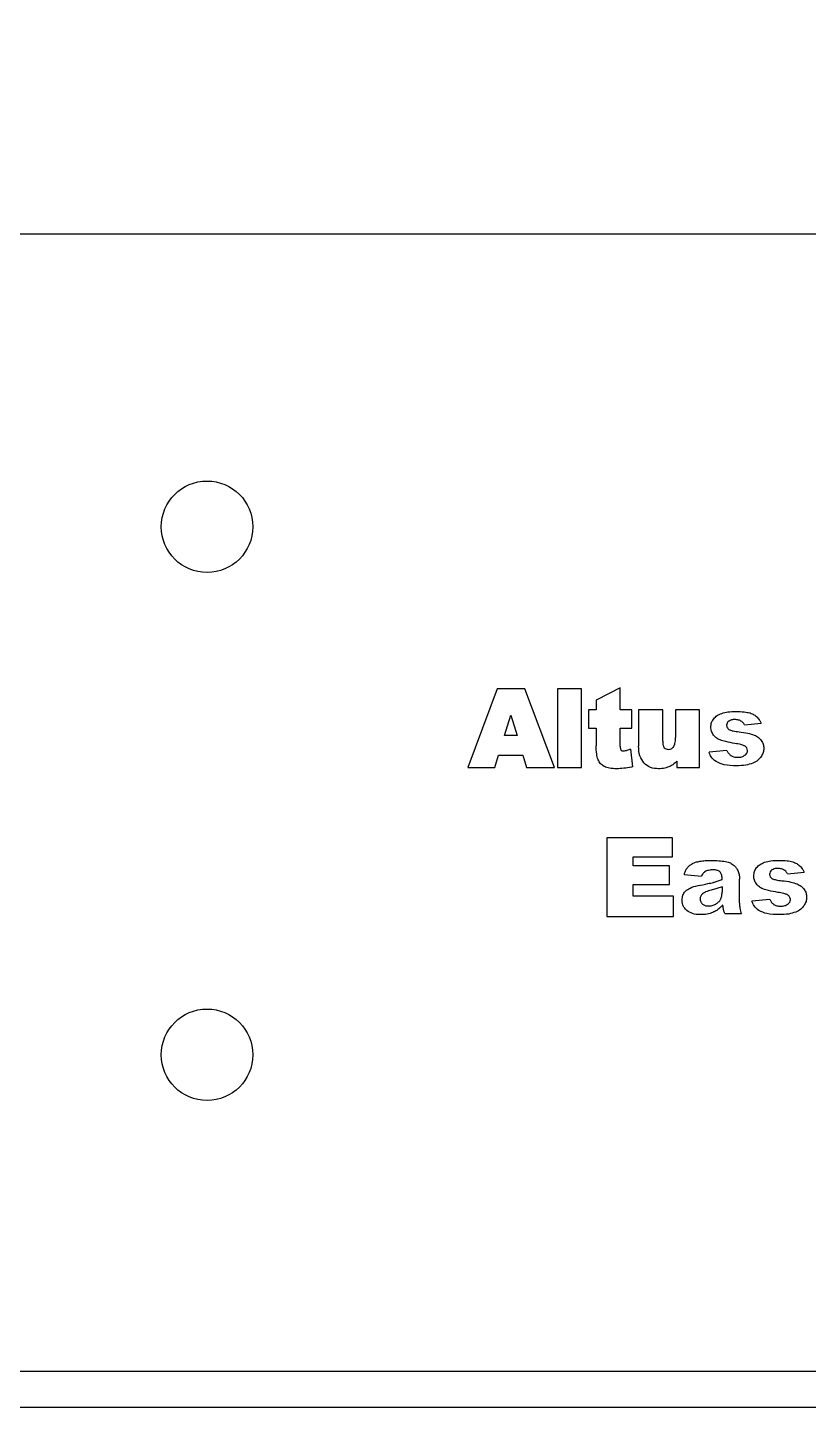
# Model space of a CAD drawing. Header units: millimetres. Extents: x 0 to 305, y -600 to 0.
# Drawn here: x 76.25 to 96.9, y -600 to -563.49 of the extents above; entities that cross this region are included whole.
import ezdxf

# ---------------------------------------------------------------- set-up
doc = ezdxf.new("R2010")
doc.units = ezdxf.units.MM
for name, color, linetype in [('BOARDS', 7, 'CONTINUOUS'), ('HOLES DIAM 2.5 D 3.0', 5, 'CONTINUOUS'), ('INSETS D 0.5', 3, 'CONTINUOUS'), ('PERIMETER D 3.0', 5, 'CONTINUOUS')]:
    doc.layers.add(name, color=color, linetype=linetype)

msp = doc.modelspace()

# ---------------------------------------------------------------- linework, layer by layer
at = {"layer": 'BOARDS'}
msp.add_lwpolyline([(0, 0), (305, 0), (305, -600), (0, -600)], close=True, dxfattribs=at)
at = {"layer": 'HOLES DIAM 2.5 D 3.0'}
for centre in [(80.997, -576.7), (80.997, -590.67)]:
    msp.add_circle(centre, 1.21, dxfattribs=at)
at = {"layer": 'INSETS D 0.5'}
for p, q in [((91.928, -580.965), (91.291, -581.291)), ((91.928, -581.541), (91.928, -580.965)), ((91.087, -581.541), (91.087, -582.028)), ((91.291, -581.541), (91.087, -581.541)), ((91.291, -581.291), (91.291, -581.541)), ((92.234, -581.541), (91.928, -581.541)), ((92.234, -582.028), (92.234, -581.541)), ((93.051, -581.541), (92.413, -581.541)), ((92.413, -581.541), (92.413, -582.504)), ((93.051, -582.377), (93.051, -581.541)), ((94.025, -581.541), (93.39, -581.541)), ((93.39, -581.541), (93.39, -582.278)), ((94.025, -583.07), (94.025, -581.541)), ((95.215, -581.945), (95.656, -581.901)), ((91.087, -582.028), (91.291, -582.028)), ((91.291, -582.028), (91.291, -582.497)), ((91.928, -582.028), (92.234, -582.028)), ((91.928, -582.501), (91.928, -582.028)), ((92.258, -583.05), (92.208, -582.582)), ((94.749, -582.618), (94.277, -582.663)), ((93.426, -582.902), (93.426, -583.07)), ((93.426, -583.07), (94.025, -583.07)), ((93.618, -585.9), (94.072, -585.947)), ((96.349, -585.885), (96.791, -585.841)), ((94.62, -586.226), (94.62, -586.372)), ((95.083, -586.662), (95.083, -586.023)), ((95.883, -586.558), (95.411, -586.603)), ((94.695, -586.93), (95.131, -586.93))]:
    msp.add_line(p, q, dxfattribs=at)
for points in [[(89.351, -582.74), (89.451, -583.07), (90.186, -583.07), (89.404, -580.99), (88.675, -580.99), (87.893, -583.07), (88.612, -583.07), (88.709, -582.74)], [(90.903, -583.07), (90.903, -580.99), (90.267, -580.99), (90.267, -583.07)], [(89.198, -582.227), (88.867, -582.227), (89.032, -581.685)], [(92.27, -585.437), (93.307, -585.437), (93.307, -584.93), (91.57, -584.93), (91.57, -587.01), (93.337, -587.01), (93.337, -586.477), (92.27, -586.477), (92.27, -586.163), (93.231, -586.163), (93.231, -585.675), (92.27, -585.675)]]:
    msp.add_lwpolyline(points, close=True, dxfattribs=at)
for points, knots in [([(94.325, -582.001), (94.328, -581.956), (94.332, -581.915), (94.344, -581.881), (94.355, -581.848), (94.376, -581.815), (94.4, -581.779)], [0.00028235, 0.00028235, 0.00028235, 0.00028235, 0.0134848, 0.0134848, 0.0134848, 0.02608184, 0.02608184, 0.02608184, 0.02608184]), ([(94.4, -581.779), (94.43, -581.748), (94.459, -581.718), (94.49, -581.697), (94.524, -581.673), (94.565, -581.656), (94.61, -581.638)], [0.00035476, 0.00035476, 0.00035476, 0.00035476, 0.01340369, 0.01340369, 0.01340369, 0.02767216, 0.02767216, 0.02767216, 0.02767216]), ([(94.61, -581.638), (94.666, -581.623), (94.72, -581.609), (94.774, -581.601), (94.843, -581.59), (94.915, -581.589), (94.989, -581.588)], [0.00025939, 0.00025939, 0.00025939, 0.00025939, 0.01751197, 0.01751197, 0.01751197, 0.03961575, 0.03961575, 0.03961575, 0.03961575]), ([(94.801, -581.842), (94.8, -581.843), (94.799, -581.844), (94.798, -581.846), (94.785, -581.857), (94.768, -581.871), (94.757, -581.894), (94.746, -581.915), (94.744, -581.935), (94.742, -581.951), (94.742, -581.953), (94.741, -581.955), (94.741, -581.957)], [-0.00048437, -0.00048437, -0.00048437, -0.00048437, 0, 0, 0, 0.00490312, 0.00490312, 0.00490312, 0.00944275, 0.00944275, 0.00944275, 0.01000361, 0.01000361, 0.01000361, 0.01000361]), ([(94.962, -581.802), (94.962, -581.802), (94.961, -581.802), (94.961, -581.802), (94.933, -581.802), (94.902, -581.802), (94.869, -581.812), (94.844, -581.819), (94.824, -581.83), (94.806, -581.84), (94.804, -581.841), (94.803, -581.841), (94.801, -581.842)], [-0.00012631, -0.00012631, -0.00012631, -0.00012631, 0, 0, 0, 0.00817716, 0.00817716, 0.00817716, 0.01428944, 0.01428944, 0.01428944, 0.01478481, 0.01478481, 0.01478481, 0.01478481]), ([(95.143, -581.852), (95.141, -581.852), (95.14, -581.851), (95.139, -581.85), (95.115, -581.837), (95.089, -581.823), (95.059, -581.814), (95.025, -581.805), (94.993, -581.803), (94.964, -581.802), (94.963, -581.802), (94.963, -581.802), (94.962, -581.802)], [-0.0004443, -0.0004443, -0.0004443, -0.0004443, 0, 0, 0, 0.00793731, 0.00793731, 0.00793731, 0.01660108, 0.01660108, 0.01660108, 0.01672789, 0.01672789, 0.01672789, 0.01672789]), ([(94.989, -581.588), (95.065, -581.589), (95.138, -581.589), (95.209, -581.598), (95.259, -581.604), (95.309, -581.615), (95.36, -581.626)], [0.00006107, 0.00006107, 0.00006107, 0.00006107, 0.02254892, 0.02254892, 0.02254892, 0.03828146, 0.03828146, 0.03828146, 0.03828146]), ([(95.215, -581.945), (95.21, -581.932), (95.203, -581.918), (95.194, -581.904), (95.179, -581.883), (95.161, -581.868), (95.146, -581.855), (95.145, -581.854), (95.144, -581.853), (95.143, -581.852)], [0.00291172, 0.00291172, 0.00291172, 0.00291172, 0.00662485, 0.00662485, 0.00662485, 0.01248574, 0.01248574, 0.01248574, 0.01292819, 0.01292819, 0.01292819, 0.01292819]), ([(95.36, -581.626), (95.398, -581.641), (95.434, -581.654), (95.464, -581.673), (95.493, -581.69), (95.52, -581.714), (95.549, -581.739)], [0.0002831, 0.0002831, 0.0002831, 0.0002831, 0.01239749, 0.01239749, 0.01239749, 0.0238694, 0.0238694, 0.0238694, 0.0238694]), ([(95.549, -581.739), (95.575, -581.77), (95.6, -581.799), (95.619, -581.83), (95.633, -581.852), (95.645, -581.876), (95.656, -581.901)], [0.00029075, 0.00029075, 0.00029075, 0.00029075, 0.01236474, 0.01236474, 0.01236474, 0.02100393, 0.02100393, 0.02100393, 0.02100393]), ([(93.334, -582.528), (93.351, -582.496), (93.366, -582.465), (93.375, -582.434), (93.389, -582.389), (93.389, -582.335), (93.39, -582.278)], [0.00061986, 0.00061986, 0.00061986, 0.00061986, 0.01168759, 0.01168759, 0.01168759, 0.02850874, 0.02850874, 0.02850874, 0.02850874]), ([(94.394, -582.21), (94.372, -582.176), (94.353, -582.144), (94.342, -582.112), (94.332, -582.08), (94.328, -582.042), (94.325, -582.001)], [0.00027714, 0.00027714, 0.00027714, 0.00027714, 0.01237085, 0.01237085, 0.01237085, 0.02460549, 0.02460549, 0.02460549, 0.02460549]), ([(94.566, -582.342), (94.531, -582.325), (94.498, -582.309), (94.472, -582.289), (94.445, -582.269), (94.42, -582.241), (94.394, -582.21)], [0.00028723, 0.00028723, 0.00028723, 0.00028723, 0.01186835, 0.01186835, 0.01186835, 0.02384756, 0.02384756, 0.02384756, 0.02384756]), ([(94.741, -581.957), (94.741, -581.959), (94.742, -581.96), (94.742, -581.962), (94.745, -581.979), (94.747, -582.001), (94.761, -582.024), (94.778, -582.049), (94.799, -582.061), (94.815, -582.071), (94.817, -582.071), (94.818, -582.072), (94.819, -582.073)], [-0.00055171, -0.00055171, -0.00055171, -0.00055171, 0, 0, 0, 0.00486049, 0.00486049, 0.00486049, 0.01016286, 0.01016286, 0.01016286, 0.0106078, 0.0106078, 0.0106078, 0.0106078]), ([(94.819, -582.073), (94.821, -582.074), (94.822, -582.074), (94.824, -582.075), (94.852, -582.084), (94.882, -582.094), (94.913, -582.101), (94.966, -582.114), (95.018, -582.12), (95.069, -582.125)], [-0.00046861, -0.00046861, -0.00046861, -0.00046861, 0, 0, 0, 0.00904158, 0.00904158, 0.00904158, 0.02426536, 0.02426536, 0.02426536, 0.02426536]), ([(95.069, -582.125), (95.15, -582.135), (95.23, -582.144), (95.306, -582.162), (95.36, -582.175), (95.415, -582.192), (95.471, -582.21)], [0, 0, 0, 0, 0.0244364, 0.0244364, 0.0244364, 0.04193552, 0.04193552, 0.04193552, 0.04193552]), ([(95.471, -582.21), (95.512, -582.23), (95.55, -582.248), (95.58, -582.272), (95.608, -582.294), (95.633, -582.323), (95.659, -582.355)], [0.00026188, 0.00026188, 0.00026188, 0.00026188, 0.01371374, 0.01371374, 0.01371374, 0.02606785, 0.02606785, 0.02606785, 0.02606785]), ([(91.341, -582.863), (91.341, -582.862), (91.34, -582.861), (91.34, -582.859), (91.326, -582.812), (91.312, -582.764), (91.304, -582.713), (91.291, -582.64), (91.291, -582.568), (91.291, -582.497), (91.291, -582.497), (91.291, -582.497), (91.291, -582.497)], [-0.00039719, -0.00039719, -0.00039719, -0.00039719, 0, 0, 0, 0.01461954, 0.01461954, 0.01461954, 0.03554947, 0.03554947, 0.03554947, 0.03555279, 0.03555279, 0.03555279, 0.03555279]), ([(91.928, -582.501), (91.928, -582.501), (91.928, -582.501), (91.928, -582.501), (91.928, -582.527), (91.928, -582.551), (91.932, -582.57), (91.934, -582.58), (91.937, -582.591), (91.941, -582.603)], [-0.00002205, -0.00002205, -0.00002205, -0.00002205, 0, 0, 0, 0.00770487, 0.00770487, 0.00770487, 0.01167157, 0.01167157, 0.01167157, 0.01167157]), ([(91.941, -582.603), (91.95, -582.614), (91.958, -582.621), (91.962, -582.623), (91.968, -582.626), (91.982, -582.629), (92.001, -582.63)], [0.000768764, 0.000768764, 0.000768764, 0.000768764, 0.005112055, 0.005112055, 0.005112055, 0.010730292, 0.010730292, 0.010730292, 0.010730292]), ([(92.001, -582.63), (92.024, -582.628), (92.047, -582.625), (92.068, -582.622), (92.098, -582.616), (92.129, -582.607), (92.161, -582.596), (92.177, -582.591), (92.192, -582.586), (92.208, -582.582)], [0.00030569, 0.00030569, 0.00030569, 0.00030569, 0.00741994, 0.00741994, 0.00741994, 0.01759523, 0.01759523, 0.01759523, 0.02246422, 0.02246422, 0.02246422, 0.02246422]), ([(92.553, -582.953), (92.552, -582.951), (92.551, -582.95), (92.55, -582.948), (92.512, -582.892), (92.472, -582.833), (92.448, -582.765), (92.417, -582.68), (92.415, -582.59), (92.413, -582.505), (92.413, -582.504), (92.413, -582.504), (92.413, -582.504)], [-0.00059017, -0.00059017, -0.00059017, -0.00059017, 0, 0, 0, 0.01996592, 0.01996592, 0.01996592, 0.04499119, 0.04499119, 0.04499119, 0.04504875, 0.04504875, 0.04504875, 0.04504875]), ([(93.051, -582.377), (93.051, -582.417), (93.052, -582.453), (93.061, -582.482), (93.068, -582.502), (93.079, -582.523), (93.092, -582.546)], [0, 0, 0, 0, 0.01173246, 0.01173246, 0.01173246, 0.01966165, 0.01966165, 0.01966165, 0.01966165]), ([(93.092, -582.546), (93.11, -582.561), (93.125, -582.572), (93.138, -582.578), (93.153, -582.584), (93.176, -582.587), (93.202, -582.589)], [0.00065306, 0.00065306, 0.00065306, 0.00065306, 0.00743802, 0.00743802, 0.00743802, 0.0153574, 0.0153574, 0.0153574, 0.0153574]), ([(93.202, -582.589), (93.233, -582.586), (93.259, -582.582), (93.277, -582.574), (93.294, -582.565), (93.313, -582.549), (93.334, -582.528)], [0.00032282, 0.00032282, 0.00032282, 0.00032282, 0.00925449, 0.00925449, 0.00925449, 0.01788293, 0.01788293, 0.01788293, 0.01788293]), ([(94.96, -582.433), (94.878, -582.419), (94.797, -582.405), (94.718, -582.385), (94.668, -582.372), (94.617, -582.357), (94.566, -582.342)], [0, 0, 0, 0, 0.02498166, 0.02498166, 0.02498166, 0.04099107, 0.04099107, 0.04099107, 0.04099107]), ([(94.749, -582.618), (94.757, -582.64), (94.768, -582.662), (94.783, -582.683), (94.802, -582.709), (94.824, -582.728), (94.844, -582.746), (94.845, -582.747), (94.846, -582.748), (94.847, -582.749)], [0.0028963, 0.0028963, 0.0028963, 0.0028963, 0.00936582, 0.00936582, 0.00936582, 0.01720474, 0.01720474, 0.01720474, 0.01769282, 0.01769282, 0.01769282, 0.01769282]), ([(95.209, -582.493), (95.208, -582.493), (95.206, -582.492), (95.205, -582.492), (95.178, -582.483), (95.15, -582.473), (95.121, -582.465), (95.067, -582.45), (95.013, -582.442), (94.96, -582.433)], [-0.00047414, -0.00047414, -0.00047414, -0.00047414, 0, 0, 0, 0.00861735, 0.00861735, 0.00861735, 0.02455183, 0.02455183, 0.02455183, 0.02455183]), ([(95.295, -582.622), (95.295, -582.62), (95.295, -582.618), (95.294, -582.616), (95.291, -582.597), (95.289, -582.572), (95.273, -582.548), (95.256, -582.521), (95.232, -582.507), (95.213, -582.496), (95.212, -582.495), (95.211, -582.494), (95.209, -582.493)], [-0.00056082, -0.00056082, -0.00056082, -0.00056082, 0, 0, 0, 0.00553996, 0.00553996, 0.00553996, 0.01168519, 0.01168519, 0.01168519, 0.01213565, 0.01213565, 0.01213565, 0.01213565]), ([(95.231, -582.744), (95.232, -582.743), (95.233, -582.742), (95.234, -582.741), (95.247, -582.729), (95.266, -582.714), (95.279, -582.689), (95.29, -582.666), (95.292, -582.645), (95.295, -582.627), (95.295, -582.626), (95.295, -582.624), (95.295, -582.622)], [-0.00038355, -0.00038355, -0.00038355, -0.00038355, 0, 0, 0, 0.00535659, 0.00535659, 0.00535659, 0.01037001, 0.01037001, 0.01037001, 0.01093772, 0.01093772, 0.01093772, 0.01093772]), ([(95.724, -582.56), (95.72, -582.601), (95.717, -582.639), (95.707, -582.672), (95.696, -582.707), (95.676, -582.743), (95.655, -582.781)], [0.00031363, 0.00031363, 0.00031363, 0.00031363, 0.01251213, 0.01251213, 0.01251213, 0.02549765, 0.02549765, 0.02549765, 0.02549765]), ([(95.659, -582.355), (95.68, -582.39), (95.698, -582.422), (95.708, -582.453), (95.717, -582.484), (95.721, -582.52), (95.724, -582.56)], [0.0003155, 0.0003155, 0.0003155, 0.0003155, 0.01212379, 0.01212379, 0.01212379, 0.0238357, 0.0238357, 0.0238357, 0.0238357]), ([(91.505, -583.046), (91.504, -583.045), (91.503, -583.044), (91.502, -583.043), (91.471, -583.023), (91.437, -583.001), (91.409, -582.97), (91.379, -582.937), (91.36, -582.9), (91.343, -582.867), (91.342, -582.865), (91.342, -582.864), (91.341, -582.863)], [-0.00044885, -0.00044885, -0.00044885, -0.00044885, 0, 0, 0, 0.01085354, 0.01085354, 0.01085354, 0.02204183, 0.02204183, 0.02204183, 0.0224336, 0.0224336, 0.0224336, 0.0224336]), ([(92.942, -583.103), (92.941, -583.103), (92.941, -583.103), (92.94, -583.103), (92.869, -583.098), (92.794, -583.094), (92.723, -583.066), (92.659, -583.04), (92.607, -582.997), (92.558, -582.957), (92.556, -582.955), (92.555, -582.954), (92.553, -582.953)], [-0.00018527, -0.00018527, -0.00018527, -0.00018527, 0, 0, 0, 0.02073209, 0.02073209, 0.02073209, 0.0393341, 0.0393341, 0.0393341, 0.03992092, 0.03992092, 0.03992092, 0.03992092]), ([(93.426, -582.902), (93.411, -582.918), (93.394, -582.934), (93.376, -582.95), (93.337, -582.983), (93.294, -583.009), (93.254, -583.035), (93.253, -583.036), (93.252, -583.036), (93.251, -583.037)], [0.01040734, 0.01040734, 0.01040734, 0.01040734, 0.01699825, 0.01699825, 0.01699825, 0.03133768, 0.03133768, 0.03133768, 0.03168062, 0.03168062, 0.03168062, 0.03168062]), ([(94.461, -582.915), (94.411, -582.874), (94.365, -582.835), (94.335, -582.79), (94.31, -582.754), (94.293, -582.71), (94.277, -582.663)], [0.00053807, 0.00053807, 0.00053807, 0.00053807, 0.01947458, 0.01947458, 0.01947458, 0.03462581, 0.03462581, 0.03462581, 0.03462581]), ([(95.005, -583.023), (94.89, -583.022), (94.778, -583.021), (94.675, -582.996), (94.604, -582.978), (94.533, -582.947), (94.461, -582.915)], [0, 0, 0, 0, 0.03410485, 0.03410485, 0.03410485, 0.0576667, 0.0576667, 0.0576667, 0.0576667]), ([(94.847, -582.749), (94.849, -582.75), (94.85, -582.751), (94.852, -582.752), (94.875, -582.764), (94.901, -582.778), (94.931, -582.786), (94.967, -582.797), (95.001, -582.797), (95.033, -582.799), (95.033, -582.799), (95.033, -582.799), (95.034, -582.799)], [-0.00048866, -0.00048866, -0.00048866, -0.00048866, 0, 0, 0, 0.00783338, 0.00783338, 0.00783338, 0.01710255, 0.01710255, 0.01710255, 0.017234, 0.017234, 0.017234, 0.017234]), ([(95.434, -582.955), (95.372, -582.975), (95.31, -582.995), (95.25, -583.006), (95.172, -583.02), (95.09, -583.021), (95.005, -583.023)], [0.00027896, 0.00027896, 0.00027896, 0.00027896, 0.01995962, 0.01995962, 0.01995962, 0.04509734, 0.04509734, 0.04509734, 0.04509734]), ([(95.034, -582.799), (95.034, -582.799), (95.035, -582.799), (95.035, -582.799), (95.069, -582.797), (95.107, -582.797), (95.145, -582.785), (95.177, -582.775), (95.203, -582.759), (95.227, -582.746), (95.228, -582.745), (95.229, -582.744), (95.231, -582.744)], [-0.00013103, -0.00013103, -0.00013103, -0.00013103, 0, 0, 0, 0.00999623, 0.00999623, 0.00999623, 0.01821614, 0.01821614, 0.01821614, 0.01860836, 0.01860836, 0.01860836, 0.01860836]), ([(95.655, -582.781), (95.625, -582.819), (95.597, -582.853), (95.565, -582.879), (95.529, -582.909), (95.483, -582.932), (95.434, -582.955)], [0.00031527, 0.00031527, 0.00031527, 0.00031527, 0.01444024, 0.01444024, 0.01444024, 0.03050645, 0.03050645, 0.03050645, 0.03050645]), ([(91.83, -583.103), (91.83, -583.103), (91.829, -583.103), (91.829, -583.103), (91.768, -583.102), (91.705, -583.102), (91.641, -583.089), (91.594, -583.079), (91.551, -583.063), (91.51, -583.047), (91.508, -583.047), (91.507, -583.046), (91.505, -583.046)], [-0.00008362, -0.00008362, -0.00008362, -0.00008362, 0, 0, 0, 0.01805711, 0.01805711, 0.01805711, 0.03122593, 0.03122593, 0.03122593, 0.03167953, 0.03167953, 0.03167953, 0.03167953]), ([(92.258, -583.05), (92.246, -583.052), (92.234, -583.055), (92.222, -583.057), (92.156, -583.07), (92.088, -583.083), (92.019, -583.091), (91.956, -583.098), (91.893, -583.101), (91.831, -583.103), (91.83, -583.103), (91.83, -583.103), (91.83, -583.103)], [-0.00365062, -0.00365062, -0.00365062, -0.00365062, 0, 0, 0, 0.02020237, 0.02020237, 0.02020237, 0.03879033, 0.03879033, 0.03879033, 0.03887465, 0.03887465, 0.03887465, 0.03887465]), ([(93.251, -583.037), (93.25, -583.037), (93.249, -583.038), (93.248, -583.038), (93.204, -583.056), (93.159, -583.075), (93.11, -583.086), (93.053, -583.099), (92.997, -583.101), (92.944, -583.103), (92.943, -583.103), (92.943, -583.103), (92.942, -583.103)], [-0.00034214, -0.00034214, -0.00034214, -0.00034214, 0, 0, 0, 0.01393085, 0.01393085, 0.01393085, 0.02984746, 0.02984746, 0.02984746, 0.03003618, 0.03003618, 0.03003618, 0.03003618]), ([(93.836, -585.613), (93.865, -585.599), (93.893, -585.587), (93.921, -585.578), (93.956, -585.566), (93.994, -585.559), (94.034, -585.551)], [0.0002218, 0.0002218, 0.0002218, 0.0002218, 0.00981743, 0.00981743, 0.00981743, 0.02199719, 0.02199719, 0.02199719, 0.02199719]), ([(94.034, -585.551), (94.08, -585.544), (94.126, -585.538), (94.17, -585.534), (94.218, -585.53), (94.267, -585.529), (94.317, -585.528)], [0.00008102, 0.00008102, 0.00008102, 0.00008102, 0.01402371, 0.01402371, 0.01402371, 0.02899551, 0.02899551, 0.02899551, 0.02899551]), ([(94.317, -585.528), (94.392, -585.529), (94.466, -585.529), (94.539, -585.535), (94.596, -585.54), (94.653, -585.548), (94.711, -585.556)], [0.00004616, 0.00004616, 0.00004616, 0.00004616, 0.02252115, 0.02252115, 0.02252115, 0.04005573, 0.04005573, 0.04005573, 0.04005573]), ([(94.711, -585.556), (94.758, -585.567), (94.802, -585.578), (94.84, -585.596), (94.874, -585.612), (94.908, -585.637), (94.944, -585.663)], [0.00018686, 0.00018686, 0.00018686, 0.00018686, 0.01453625, 0.01453625, 0.01453625, 0.02773498, 0.02773498, 0.02773498, 0.02773498]), ([(95.744, -585.578), (95.8, -585.563), (95.855, -585.549), (95.909, -585.541), (95.978, -585.53), (96.05, -585.529), (96.124, -585.528)], [0.00025938, 0.00025938, 0.00025938, 0.00025938, 0.01751196, 0.01751196, 0.01751196, 0.03961575, 0.03961575, 0.03961575, 0.03961575]), ([(96.124, -585.528), (96.199, -585.529), (96.273, -585.529), (96.343, -585.538), (96.393, -585.544), (96.443, -585.555), (96.495, -585.566)], [0.00006108, 0.00006108, 0.00006108, 0.00006108, 0.02254904, 0.02254904, 0.02254904, 0.03828145, 0.03828145, 0.03828145, 0.03828145]), ([(93.618, -585.9), (93.625, -585.873), (93.632, -585.849), (93.642, -585.826), (93.654, -585.797), (93.67, -585.769), (93.687, -585.739)], [0.0046061, 0.0046061, 0.0046061, 0.0046061, 0.01296118, 0.01296118, 0.01296118, 0.0233348, 0.0233348, 0.0233348, 0.0233348]), ([(93.687, -585.739), (93.709, -585.713), (93.729, -585.69), (93.75, -585.671), (93.774, -585.65), (93.804, -585.632), (93.836, -585.613)], [0.0003284, 0.0003284, 0.0003284, 0.0003284, 0.01016051, 0.01016051, 0.01016051, 0.02130574, 0.02130574, 0.02130574, 0.02130574]), ([(94.163, -585.828), (94.161, -585.83), (94.16, -585.831), (94.158, -585.832), (94.141, -585.848), (94.121, -585.865), (94.104, -585.888), (94.09, -585.907), (94.08, -585.928), (94.072, -585.947)], [-0.00059819, -0.00059819, -0.00059819, -0.00059819, 0, 0, 0, 0.00687369, 0.00687369, 0.00687369, 0.01270468, 0.01270468, 0.01270468, 0.01270468]), ([(94.389, -585.779), (94.389, -585.779), (94.389, -585.779), (94.389, -585.779), (94.348, -585.779), (94.305, -585.779), (94.26, -585.791), (94.226, -585.799), (94.196, -585.813), (94.168, -585.826), (94.166, -585.827), (94.164, -585.827), (94.163, -585.828)], [-0.00004889, -0.00004889, -0.00004889, -0.00004889, 0, 0, 0, 0.01198705, 0.01198705, 0.01198705, 0.02112065, 0.02112065, 0.02112065, 0.02172143, 0.02172143, 0.02172143, 0.02172143]), ([(94.566, -585.83), (94.564, -585.829), (94.562, -585.827), (94.559, -585.826), (94.54, -585.814), (94.519, -585.8), (94.493, -585.791), (94.456, -585.778), (94.421, -585.779), (94.39, -585.779), (94.39, -585.779), (94.389, -585.779), (94.389, -585.779)], [-0.00083466, -0.00083466, -0.00083466, -0.00083466, 0, 0, 0, 0.00659066, 0.00659066, 0.00659066, 0.0156866, 0.0156866, 0.0156866, 0.01573494, 0.01573494, 0.01573494, 0.01573494]), ([(94.621, -586.03), (94.621, -586.021), (94.62, -586.011), (94.62, -586.002), (94.62, -585.972), (94.62, -585.938), (94.607, -585.902), (94.598, -585.876), (94.583, -585.855), (94.571, -585.837), (94.57, -585.835), (94.568, -585.832), (94.566, -585.83)], [-0.00271704, -0.00271704, -0.00271704, -0.00271704, 0, 0, 0, 0.00876118, 0.00876118, 0.00876118, 0.01522111, 0.01522111, 0.01522111, 0.01605402, 0.01605402, 0.01605402, 0.01605402]), ([(94.944, -585.663), (94.966, -585.686), (94.986, -585.707), (95.001, -585.729), (95.018, -585.755), (95.031, -585.787), (95.045, -585.821)], [0.00033036, 0.00033036, 0.00033036, 0.00033036, 0.00976081, 0.00976081, 0.00976081, 0.02071525, 0.02071525, 0.02071525, 0.02071525]), ([(95.045, -585.821), (95.057, -585.857), (95.068, -585.891), (95.074, -585.924), (95.079, -585.955), (95.081, -585.988), (95.083, -586.023)], [0.00013587, 0.00013587, 0.00013587, 0.00013587, 0.01141962, 0.01141962, 0.01141962, 0.02184623, 0.02184623, 0.02184623, 0.02184623]), ([(95.459, -585.941), (95.463, -585.896), (95.466, -585.855), (95.478, -585.821), (95.489, -585.788), (95.51, -585.755), (95.534, -585.719)], [0.00028234, 0.00028234, 0.00028234, 0.00028234, 0.01348482, 0.01348482, 0.01348482, 0.02608185, 0.02608185, 0.02608185, 0.02608185]), ([(95.534, -585.719), (95.564, -585.688), (95.593, -585.658), (95.624, -585.637), (95.658, -585.613), (95.7, -585.596), (95.744, -585.578)], [0.00035474, 0.00035474, 0.00035474, 0.00035474, 0.01340363, 0.01340363, 0.01340363, 0.02767221, 0.02767221, 0.02767221, 0.02767221]), ([(95.936, -585.782), (95.934, -585.783), (95.933, -585.784), (95.932, -585.785), (95.919, -585.797), (95.903, -585.811), (95.891, -585.834), (95.88, -585.855), (95.878, -585.875), (95.876, -585.891), (95.876, -585.893), (95.876, -585.895), (95.875, -585.897)], [-0.00048441, -0.00048441, -0.00048441, -0.00048441, 0, 0, 0, 0.00490319, 0.00490319, 0.00490319, 0.00944276, 0.00944276, 0.00944276, 0.01000368, 0.01000368, 0.01000368, 0.01000368]), ([(95.875, -585.897), (95.876, -585.899), (95.876, -585.9), (95.876, -585.902), (95.879, -585.919), (95.881, -585.941), (95.896, -585.964), (95.912, -585.989), (95.934, -586.001), (95.95, -586.011), (95.951, -586.011), (95.952, -586.012), (95.954, -586.013)], [-0.00055177, -0.00055177, -0.00055177, -0.00055177, 0, 0, 0, 0.00486055, 0.00486055, 0.00486055, 0.01016291, 0.01016291, 0.01016291, 0.01060783, 0.01060783, 0.01060783, 0.01060783]), ([(96.097, -585.742), (96.096, -585.742), (96.096, -585.742), (96.095, -585.742), (96.068, -585.742), (96.036, -585.742), (96.003, -585.752), (95.979, -585.759), (95.958, -585.77), (95.94, -585.78), (95.939, -585.781), (95.937, -585.781), (95.936, -585.782)], [-0.00012631, -0.00012631, -0.00012631, -0.00012631, 0, 0, 0, 0.00817716, 0.00817716, 0.00817716, 0.01428943, 0.01428943, 0.01428943, 0.01478484, 0.01478484, 0.01478484, 0.01478484]), ([(96.277, -585.792), (96.276, -585.792), (96.275, -585.791), (96.273, -585.79), (96.25, -585.777), (96.224, -585.763), (96.193, -585.754), (96.16, -585.745), (96.127, -585.743), (96.098, -585.742), (96.098, -585.742), (96.097, -585.742), (96.097, -585.742)], [-0.00044434, -0.00044434, -0.00044434, -0.00044434, 0, 0, 0, 0.00793731, 0.00793731, 0.00793731, 0.01660108, 0.01660108, 0.01660108, 0.01672789, 0.01672789, 0.01672789, 0.01672789]), ([(96.349, -585.885), (96.344, -585.872), (96.337, -585.858), (96.328, -585.844), (96.313, -585.823), (96.296, -585.808), (96.281, -585.795), (96.279, -585.794), (96.278, -585.793), (96.277, -585.792)], [0.00291171, 0.00291171, 0.00291171, 0.00291171, 0.00662483, 0.00662483, 0.00662483, 0.01248562, 0.01248562, 0.01248562, 0.01292812, 0.01292812, 0.01292812, 0.01292812]), ([(96.495, -585.566), (96.533, -585.581), (96.568, -585.594), (96.598, -585.613), (96.627, -585.63), (96.654, -585.654), (96.683, -585.679)], [0.00028311, 0.00028311, 0.00028311, 0.00028311, 0.01239751, 0.01239751, 0.01239751, 0.02386939, 0.02386939, 0.02386939, 0.02386939]), ([(96.683, -585.679), (96.71, -585.71), (96.734, -585.739), (96.754, -585.77), (96.767, -585.792), (96.779, -585.816), (96.791, -585.841)], [0.00029076, 0.00029076, 0.00029076, 0.00029076, 0.01236475, 0.01236475, 0.01236475, 0.0210039, 0.0210039, 0.0210039, 0.0210039]), ([(93.65, -586.343), (93.693, -586.311), (93.734, -586.28), (93.777, -586.258), (93.838, -586.227), (93.911, -586.212), (93.986, -586.196)], [0.00057482, 0.00057482, 0.00057482, 0.00057482, 0.01661094, 0.01661094, 0.01661094, 0.03949768, 0.03949768, 0.03949768, 0.03949768]), ([(93.986, -586.196), (94.072, -586.179), (94.159, -586.162), (94.245, -586.143), (94.295, -586.131), (94.344, -586.12), (94.393, -586.108), (94.393, -586.108), (94.394, -586.108), (94.394, -586.108)], [0, 0, 0, 0, 0.02629767, 0.02629767, 0.02629767, 0.041466, 0.041466, 0.041466, 0.04156232, 0.04156232, 0.04156232, 0.04156232]), ([(94.62, -586.226), (94.603, -586.232), (94.585, -586.239), (94.567, -586.245), (94.528, -586.258), (94.49, -586.271), (94.452, -586.283), (94.412, -586.295), (94.372, -586.305), (94.331, -586.316)], [-0.00559641, -0.00559641, -0.00559641, -0.00559641, 0, 0, 0, 0.01231699, 0.01231699, 0.01231699, 0.02495241, 0.02495241, 0.02495241, 0.02495241]), ([(94.394, -586.108), (94.394, -586.107), (94.395, -586.107), (94.395, -586.107), (94.427, -586.098), (94.459, -586.089), (94.492, -586.078), (94.527, -586.066), (94.561, -586.053), (94.595, -586.04), (94.603, -586.037), (94.612, -586.033), (94.621, -586.03)], [-0.00009628, -0.00009628, -0.00009628, -0.00009628, 0, 0, 0, 0.00998516, 0.00998516, 0.00998516, 0.02073747, 0.02073747, 0.02073747, 0.02352859, 0.02352859, 0.02352859, 0.02352859]), ([(95.529, -586.15), (95.507, -586.116), (95.487, -586.083), (95.477, -586.052), (95.466, -586.02), (95.462, -585.982), (95.459, -585.941)], [0.00027715, 0.00027715, 0.00027715, 0.00027715, 0.0123708, 0.0123708, 0.0123708, 0.02460547, 0.02460547, 0.02460547, 0.02460547]), ([(95.7, -586.282), (95.665, -586.265), (95.633, -586.249), (95.607, -586.229), (95.58, -586.209), (95.555, -586.181), (95.529, -586.15)], [0.00028725, 0.00028725, 0.00028725, 0.00028725, 0.01186826, 0.01186826, 0.01186826, 0.02384754, 0.02384754, 0.02384754, 0.02384754]), ([(96.095, -586.373), (96.012, -586.359), (95.931, -586.345), (95.852, -586.325), (95.802, -586.312), (95.752, -586.297), (95.7, -586.282)], [0, 0, 0, 0, 0.02498155, 0.02498155, 0.02498155, 0.04099104, 0.04099104, 0.04099104, 0.04099104]), ([(95.954, -586.013), (95.955, -586.014), (95.957, -586.014), (95.958, -586.015), (95.987, -586.024), (96.016, -586.034), (96.048, -586.041), (96.1, -586.054), (96.153, -586.06), (96.203, -586.065)], [-0.0004686, -0.0004686, -0.0004686, -0.0004686, 0, 0, 0, 0.00904146, 0.00904146, 0.00904146, 0.02426524, 0.02426524, 0.02426524, 0.02426524]), ([(96.203, -586.065), (96.284, -586.075), (96.364, -586.084), (96.44, -586.102), (96.495, -586.115), (96.549, -586.132), (96.605, -586.15)], [0, 0, 0, 0, 0.0244364, 0.0244364, 0.0244364, 0.04193552, 0.04193552, 0.04193552, 0.04193552]), ([(96.605, -586.15), (96.646, -586.17), (96.684, -586.188), (96.714, -586.212), (96.742, -586.234), (96.767, -586.263), (96.794, -586.295)], [0.00026188, 0.00026188, 0.00026188, 0.00026188, 0.01371374, 0.01371374, 0.01371374, 0.02606779, 0.02606779, 0.02606779, 0.02606779]), ([(93.564, -586.586), (93.568, -586.535), (93.572, -586.489), (93.586, -586.45), (93.599, -586.415), (93.623, -586.38), (93.65, -586.343)], [0.00032709, 0.00032709, 0.00032709, 0.00032709, 0.01523461, 0.01523461, 0.01523461, 0.02878466, 0.02878466, 0.02878466, 0.02878466]), ([(93.685, -586.852), (93.647, -586.811), (93.613, -586.773), (93.594, -586.732), (93.576, -586.692), (93.57, -586.641), (93.564, -586.586)], [0.0004776, 0.0004776, 0.0004776, 0.0004776, 0.01677014, 0.01677014, 0.01677014, 0.0329902, 0.0329902, 0.0329902, 0.0329902]), ([(94.101, -586.413), (94.1, -586.414), (94.099, -586.415), (94.098, -586.417), (94.084, -586.432), (94.067, -586.45), (94.056, -586.475), (94.045, -586.5), (94.043, -586.522), (94.041, -586.541), (94.041, -586.542), (94.041, -586.544), (94.041, -586.545)], [-0.00054657, -0.00054657, -0.00054657, -0.00054657, 0, 0, 0, 0.00593543, 0.00593543, 0.00593543, 0.01148093, 0.01148093, 0.01148093, 0.01187423, 0.01187423, 0.01187423, 0.01187423]), ([(94.041, -586.545), (94.041, -586.546), (94.041, -586.548), (94.041, -586.549), (94.043, -586.57), (94.044, -586.595), (94.056, -586.621), (94.067, -586.647), (94.083, -586.664), (94.097, -586.679), (94.098, -586.681), (94.099, -586.682), (94.1, -586.683)], [-0.00039177, -0.00039177, -0.00039177, -0.00039177, 0, 0, 0, 0.00606019, 0.00606019, 0.00606019, 0.01192422, 0.01192422, 0.01192422, 0.01243289, 0.01243289, 0.01243289, 0.01243289]), ([(94.331, -586.316), (94.284, -586.328), (94.234, -586.34), (94.186, -586.363), (94.157, -586.377), (94.131, -586.394), (94.106, -586.41), (94.104, -586.411), (94.103, -586.412), (94.101, -586.413)], [0.00004152, 0.00004152, 0.00004152, 0.00004152, 0.01451765, 0.01451765, 0.01451765, 0.02330432, 0.02330432, 0.02330432, 0.02386303, 0.02386303, 0.02386303, 0.02386303]), ([(94.453, -586.684), (94.454, -586.684), (94.454, -586.684), (94.455, -586.683), (94.479, -586.668), (94.506, -586.652), (94.53, -586.628), (94.552, -586.606), (94.567, -586.583), (94.58, -586.561), (94.581, -586.56), (94.582, -586.559), (94.583, -586.558)], [-0.00021038, -0.00021038, -0.00021038, -0.00021038, 0, 0, 0, 0.00845552, 0.00845552, 0.00845552, 0.0159453, 0.0159453, 0.0159453, 0.01634265, 0.01634265, 0.01634265, 0.01634265]), ([(94.583, -586.558), (94.583, -586.557), (94.584, -586.556), (94.584, -586.554), (94.594, -586.53), (94.604, -586.503), (94.611, -586.474), (94.619, -586.438), (94.619, -586.404), (94.62, -586.372), (94.62, -586.372), (94.62, -586.372), (94.62, -586.372)], [-0.00039918, -0.00039918, -0.00039918, -0.00039918, 0, 0, 0, 0.00786255, 0.00786255, 0.00786255, 0.01729595, 0.01729595, 0.01729595, 0.01734659, 0.01734659, 0.01734659, 0.01734659]), ([(95.595, -586.855), (95.546, -586.814), (95.499, -586.775), (95.469, -586.73), (95.444, -586.694), (95.427, -586.65), (95.411, -586.603)], [0.00053807, 0.00053807, 0.00053807, 0.00053807, 0.0194746, 0.0194746, 0.0194746, 0.0346258, 0.0346258, 0.0346258, 0.0346258]), ([(95.883, -586.558), (95.892, -586.58), (95.902, -586.602), (95.918, -586.623), (95.936, -586.649), (95.958, -586.668), (95.978, -586.686), (95.979, -586.687), (95.98, -586.688), (95.982, -586.689)], [0.00289631, 0.00289631, 0.00289631, 0.00289631, 0.00936588, 0.00936588, 0.00936588, 0.01720477, 0.01720477, 0.01720477, 0.01769285, 0.01769285, 0.01769285, 0.01769285]), ([(96.344, -586.433), (96.342, -586.433), (96.341, -586.432), (96.339, -586.432), (96.312, -586.423), (96.284, -586.413), (96.255, -586.405), (96.201, -586.39), (96.147, -586.382), (96.095, -586.373)], [-0.00047414, -0.00047414, -0.00047414, -0.00047414, 0, 0, 0, 0.00861722, 0.00861722, 0.00861722, 0.0245518, 0.0245518, 0.0245518, 0.0245518]), ([(96.43, -586.562), (96.429, -586.56), (96.429, -586.558), (96.429, -586.556), (96.426, -586.537), (96.423, -586.512), (96.407, -586.488), (96.39, -586.46), (96.366, -586.447), (96.348, -586.436), (96.346, -586.435), (96.345, -586.434), (96.344, -586.433)], [-0.00056082, -0.00056082, -0.00056082, -0.00056082, 0, 0, 0, 0.00553996, 0.00553996, 0.00553996, 0.01168519, 0.01168519, 0.01168519, 0.01213565, 0.01213565, 0.01213565, 0.01213565]), ([(96.365, -586.683), (96.366, -586.683), (96.367, -586.682), (96.368, -586.681), (96.382, -586.669), (96.4, -586.654), (96.413, -586.629), (96.425, -586.606), (96.427, -586.585), (96.429, -586.567), (96.429, -586.566), (96.429, -586.564), (96.43, -586.562)], [-0.00038354, -0.00038354, -0.00038354, -0.00038354, 0, 0, 0, 0.00535659, 0.00535659, 0.00535659, 0.01037001, 0.01037001, 0.01037001, 0.01093772, 0.01093772, 0.01093772, 0.01093772]), ([(96.858, -586.5), (96.855, -586.541), (96.851, -586.579), (96.841, -586.612), (96.83, -586.647), (96.811, -586.683), (96.789, -586.721)], [0.00031366, 0.00031366, 0.00031366, 0.00031366, 0.0125121, 0.0125121, 0.0125121, 0.0254976, 0.0254976, 0.0254976, 0.0254976]), ([(96.794, -586.295), (96.814, -586.33), (96.832, -586.362), (96.842, -586.393), (96.852, -586.424), (96.855, -586.46), (96.858, -586.5)], [0.00031554, 0.00031554, 0.00031554, 0.00031554, 0.01212376, 0.01212376, 0.01212376, 0.02383569, 0.02383569, 0.02383569, 0.02383569]), ([(94.052, -586.963), (93.974, -586.96), (93.901, -586.957), (93.837, -586.935), (93.787, -586.917), (93.737, -586.886), (93.685, -586.852)], [0.00012856, 0.00012856, 0.00012856, 0.00012856, 0.02299678, 0.02299678, 0.02299678, 0.04136251, 0.04136251, 0.04136251, 0.04136251]), ([(94.379, -586.906), (94.328, -586.923), (94.278, -586.939), (94.228, -586.948), (94.173, -586.959), (94.114, -586.961), (94.052, -586.963)], [0.00028582, 0.00028582, 0.00028582, 0.00028582, 0.01655183, 0.01655183, 0.01655183, 0.03479757, 0.03479757, 0.03479757, 0.03479757]), ([(94.1, -586.683), (94.102, -586.684), (94.103, -586.685), (94.105, -586.686), (94.123, -586.698), (94.144, -586.713), (94.17, -586.722), (94.202, -586.733), (94.233, -586.733), (94.26, -586.734), (94.26, -586.734), (94.261, -586.734), (94.262, -586.734)], [-0.00051334, -0.00051334, -0.00051334, -0.00051334, 0, 0, 0, 0.00644994, 0.00644994, 0.00644994, 0.01431236, 0.01431236, 0.01431236, 0.0144998, 0.0144998, 0.0144998, 0.0144998]), ([(94.262, -586.734), (94.262, -586.734), (94.263, -586.734), (94.264, -586.734), (94.294, -586.732), (94.327, -586.731), (94.361, -586.722), (94.394, -586.713), (94.424, -586.699), (94.451, -586.685), (94.452, -586.685), (94.452, -586.685), (94.453, -586.684)], [-0.00018987, -0.00018987, -0.00018987, -0.00018987, 0, 0, 0, 0.00902344, 0.00902344, 0.00902344, 0.01798845, 0.01798845, 0.01798845, 0.01819961, 0.01819961, 0.01819961, 0.01819961]), ([(94.64, -586.713), (94.622, -586.729), (94.603, -586.746), (94.585, -586.763), (94.55, -586.795), (94.516, -586.826), (94.481, -586.85), (94.45, -586.87), (94.416, -586.888), (94.379, -586.906)], [-0.00743153, -0.00743153, -0.00743153, -0.00743153, 0, 0, 0, 0.01412262, 0.01412262, 0.01412262, 0.02620285, 0.02620285, 0.02620285, 0.02620285]), ([(94.669, -586.872), (94.666, -586.86), (94.663, -586.849), (94.66, -586.838), (94.657, -586.822), (94.654, -586.805), (94.651, -586.787), (94.647, -586.762), (94.644, -586.737), (94.64, -586.713)], [0.00022739, 0.00022739, 0.00022739, 0.00022739, 0.00388785, 0.00388785, 0.00388785, 0.00941104, 0.00941104, 0.00941104, 0.0168772, 0.0168772, 0.0168772, 0.0168772]), ([(94.695, -586.93), (94.69, -586.921), (94.686, -586.912), (94.682, -586.904), (94.678, -586.894), (94.673, -586.883), (94.669, -586.872)], [0.002393838, 0.002393838, 0.002393838, 0.002393838, 0.005568495, 0.005568495, 0.005568495, 0.009239719, 0.009239719, 0.009239719, 0.009239719]), ([(95.083, -586.662), (95.083, -586.662), (95.083, -586.662), (95.083, -586.662), (95.083, -586.692), (95.084, -586.724), (95.087, -586.757), (95.089, -586.782), (95.093, -586.805), (95.097, -586.828), (95.097, -586.829), (95.097, -586.83), (95.097, -586.831)], [-0.00001205, -0.00001205, -0.00001205, -0.00001205, 0, 0, 0, 0.00912926, 0.00912926, 0.00912926, 0.01610383, 0.01610383, 0.01610383, 0.01633722, 0.01633722, 0.01633722, 0.01633722]), ([(95.097, -586.831), (95.097, -586.831), (95.098, -586.832), (95.098, -586.833), (95.104, -586.855), (95.111, -586.878), (95.119, -586.902), (95.123, -586.911), (95.127, -586.921), (95.131, -586.93)], [-0.000233349, -0.000233349, -0.000233349, -0.000233349, 0, 0, 0, 0.006914593, 0.006914593, 0.006914593, 0.009759689, 0.009759689, 0.009759689, 0.009759689]), ([(96.14, -586.963), (96.024, -586.962), (95.912, -586.961), (95.809, -586.936), (95.738, -586.918), (95.668, -586.887), (95.595, -586.855)], [0, 0, 0, 0, 0.03410473, 0.03410473, 0.03410473, 0.05766671, 0.05766671, 0.05766671, 0.05766671]), ([(95.982, -586.689), (95.983, -586.69), (95.984, -586.691), (95.986, -586.692), (96.009, -586.704), (96.035, -586.718), (96.065, -586.726), (96.101, -586.737), (96.136, -586.737), (96.167, -586.738), (96.167, -586.738), (96.168, -586.739), (96.168, -586.739)], [-0.00048866, -0.00048866, -0.00048866, -0.00048866, 0, 0, 0, 0.00783324, 0.00783324, 0.00783324, 0.01710254, 0.01710254, 0.01710254, 0.01723399, 0.01723399, 0.01723399, 0.01723399]), ([(96.569, -586.895), (96.506, -586.915), (96.445, -586.935), (96.384, -586.946), (96.306, -586.96), (96.224, -586.961), (96.14, -586.963)], [0.00027899, 0.00027899, 0.00027899, 0.00027899, 0.01995962, 0.01995962, 0.01995962, 0.04509733, 0.04509733, 0.04509733, 0.04509733]), ([(96.168, -586.739), (96.169, -586.739), (96.169, -586.738), (96.17, -586.738), (96.204, -586.737), (96.241, -586.737), (96.279, -586.725), (96.311, -586.715), (96.337, -586.699), (96.362, -586.685), (96.363, -586.685), (96.364, -586.684), (96.365, -586.683)], [-0.00013103, -0.00013103, -0.00013103, -0.00013103, 0, 0, 0, 0.00999622, 0.00999622, 0.00999622, 0.01821614, 0.01821614, 0.01821614, 0.01860836, 0.01860836, 0.01860836, 0.01860836]), ([(96.789, -586.721), (96.76, -586.759), (96.731, -586.793), (96.7, -586.819), (96.664, -586.849), (96.618, -586.872), (96.569, -586.895)], [0.00031529, 0.00031529, 0.00031529, 0.00031529, 0.0144403, 0.0144403, 0.0144403, 0.0305064, 0.0305064, 0.0305064, 0.0305064])]:
    msp.add_open_spline(points, degree=3, knots=knots, dxfattribs=at)
at = {"layer": 'PERIMETER D 3.0'}
msp.add_lwpolyline([(131, -594.04, 1), (131, -573.96), (124.96, -573.96), (124.96, -578.96), (122.04, -578.96), (122.04, -573.96), (119.04, -573.96), (119.04, -568.96), (109.707, -568.96), (109.707, -578.46), (98.787, -578.46), (98.787, -568.96), (22.96, -568.96), (22.96, -573.96), (11, -573.96, 1), (11, -594.04), (22.96, -594.04), (22.96, -599.04), (119.04, -599.04), (119.04, -594.04)], format="xyb", close=True, dxfattribs=at)

doc.saveas('drawing.dxf')
